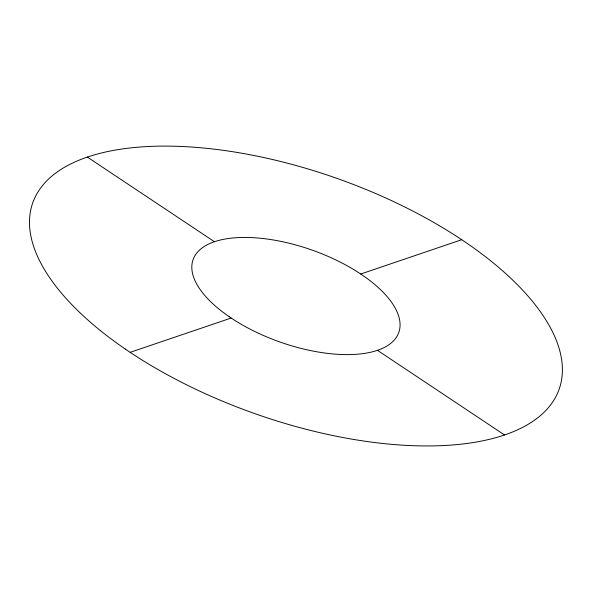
<?xml version="1.0" encoding="UTF-8"?>
<svg xmlns="http://www.w3.org/2000/svg" width="592" height="592" viewBox="0 0 592 592"><rect width="100%" height="100%" fill="white"/><g stroke="black" fill="none" stroke-linecap="round" stroke-linejoin="round"><path stroke-width="0.89" d="M130.151 352.344L231.154 318.037M360.735 274.015L461.738 239.708M87.35 157.08L214.422 241.721M377.459 350.323L504.539 434.972M125.23 349.021A279.209 124.579 19.5 0 0 558.478 390.986A279.209 124.579 19.5 0 0 204.122 148.074A279.209 124.579 19.5 0 0 125.23 349.021M229.23 316.735A109.113 48.685 19.5 0 0 398.542 333.133A109.113 48.685 19.5 0 0 260.058 238.206A109.113 48.685 19.5 0 0 229.23 316.735"/></g></svg>
